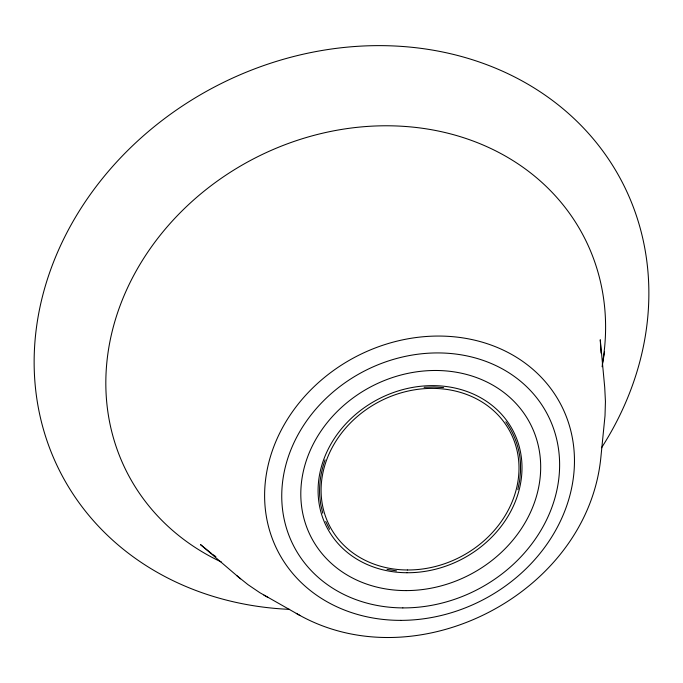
<?xml version="1.0" encoding="UTF-8"?>
<svg xmlns="http://www.w3.org/2000/svg" width="683" height="683" viewBox="0 0 683 683"><rect width="100%" height="100%" fill="white"/><g stroke="black" fill="none" stroke-linecap="round" stroke-linejoin="round"><path stroke-width="1.02" d="M602.099 366.745L604.566 351.745M517.825 489.643L519.661 480.601L520.54 471.552L520.455 462.639C519.439 448.014 514.401 433.731 505.83 421.812M325.091 459.881C320.976 471.398 319.004 483.666 319.695 495.892L320.745 504.635L322.76 513.206M424.109 387.321L433.936 387.013L443.634 387.603M387.03 569.391L396.499 570.86M236.992 575.812L248.014 584.674L259.83 592.682L299.999 615.494C418.918 680.891 587.619 592.503 600.878 457.269L605.01 415.785L605.437 401.51L604.72 387.363L600.263 339.758L600.997 353.077M296.268 613.377L299.999 615.494M263.928 595.158L268.103 597.531M212.507 554.246L215.862 556.654M211.687 553.631L200.529 544.616L240.578 578.86M325.714 521.453L329.573 529.291M289.643 609.373A316.161 272.133 -27.4 0 1 47.904 277.708A316.161 272.133 -27.4 0 1 469.998 58.977A316.161 272.133 -27.4 0 1 601.552 447.749M221.394 562.024A257.039 221.249 -27.4 0 1 128.831 285.101A257.039 221.249 -27.4 0 1 428.958 129.283A257.039 221.249 -27.4 0 1 602.304 364.27M407.35 569.981A101.793 87.612 -27.4 0 0 511.379 434.277A101.793 87.612 -27.4 0 0 341.398 433.295A101.793 87.612 -27.4 0 0 407.35 569.981M402.859 607.904A142.918 123.017 -27.4 0 0 548.927 417.364A142.918 123.017 -27.4 0 0 310.261 415.981A142.918 123.017 -27.4 0 0 402.859 607.904M406.966 572.738A104.875 90.267 -27.4 0 0 514.145 432.911A104.875 90.267 -27.4 0 0 339.016 431.904A104.875 90.267 -27.4 0 0 406.966 572.738M406.189 590.59A123.384 106.198 -27.4 0 0 531.126 425.424A123.384 106.198 -27.4 0 0 324.912 425.577A123.384 106.198 -27.4 0 0 406.189 590.59M400.742 620.369A159.37 137.172 -27.4 0 0 562.118 407.034A159.37 137.172 -27.4 0 0 295.756 407.222A159.37 137.172 -27.4 0 0 400.742 620.369"/></g></svg>
